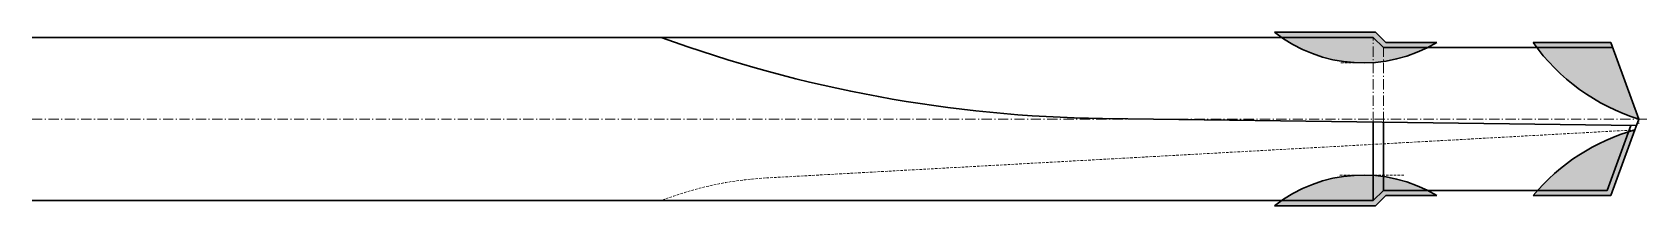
# Model space of a CAD drawing. Header units: millimetres. Extents: x -157 to 1, y -9 to 9.
import ezdxf

# ---------------------------------------------------------------- set-up
doc = ezdxf.new("R2010")
doc.units = ezdxf.units.MM
doc.linetypes.add('CENTER', pattern=[1.5, 1, -0.25, 0, -0.25])
doc.linetypes.add('HIDDEN', pattern=[0.375, 0.25, -0.125])
for name, color, linetype, lineweight in [('1', 4, 'Continuous', 30), ('3', 1, 'HIDDEN', 9), ('6', 5, 'Continuous', 9), ('SK1', 4, 'Continuous', 30), ('SK4', 2, 'CENTER', 9)]:
    doc.layers.add(name, color=color, linetype=linetype, lineweight=lineweight)

msp = doc.modelspace()

# ---------------------------------------------------------------- hatches: boundary and pattern name
at = {"layer": '6'}
h = msp.add_hatch(color=256, dxfattribs=at)
h.dxf.hatch_style = 1
edge = h.paths.add_edge_path()
edge.add_arc((-26.94, 19.5), 14, 231.7868, 301.0027)
edge.add_line((-19.73, 7.5), (-24.73, 7.5))
edge.add_line((-24.73, 7.5), (-25.73, 8.5))
edge.add_line((-25.73, 8.5), (-35.6, 8.5))
h = msp.add_hatch(color=256, dxfattribs=at)
h.dxf.hatch_style = 1
edge = h.paths.add_edge_path()
edge.add_arc((5.98, 19.08), 20, 215.3963, 252.5977)
edge.add_line((0, 0), (-2.73, 7.5))
edge.add_line((-2.73, 7.5), (-10.32, 7.5))
h = msp.add_hatch(color=256, dxfattribs=at)
h.dxf.hatch_style = 1
edge = h.paths.add_edge_path()
edge.add_arc((5.03, -20.32), 20, 105.7134, 140.125)
edge.add_line((-10.32, -7.5), (-2.73, -7.5))
edge.add_line((-2.73, -7.5), (-0.39, -1.07))
h = msp.add_hatch(color=256, dxfattribs=at)
h.dxf.hatch_style = 1
edge = h.paths.add_edge_path()
edge.add_arc((-26.94, -19.5), 14, 58.9973, 128.2132)
edge.add_line((-35.6, -8.5), (-25.73, -8.5))
edge.add_line((-25.73, -8.5), (-24.73, -7.5))
edge.add_line((-24.73, -7.5), (-19.73, -7.5))

# ---------------------------------------------------------------- linework, layer by layer
at = {"layer": '1'}
for p, q in [((-25.94, 8), (-24.94, 7)), ((-25.73, 8.5), (-24.73, 7.5)), ((-24.94, 7), (-2.55, 7)), ((-24.73, 7.5), (-19.73, 7.5)), ((-10.32, 7.5), (-2.73, 7.5)), ((-2.73, 7.5), (0, 0)), ((-0.23, -0.63), (-52.41, 0.05)), ((-0.39, -1.07), (0, 0)), ((-25.94, -8), (-25.94, -0.3)), ((-24.94, -7), (-24.94, -0.31)), ((-3.08, -7), (-0.76, -0.63)), ((-2.73, -7.5), (-0.39, -1.07)), ((-25.94, -8), (-24.94, -7)), ((-25.73, -8.5), (-24.73, -7.5)), ((-24.94, -7), (-3.08, -7)), ((-24.73, -7.5), (-19.73, -7.5)), ((-10.32, -7.5), (-2.73, -7.5))]:
    msp.add_line(p, q, dxfattribs=at)
for centre, radius, start, end in [((-50.69, 130.41), 130.37, 249.8761, 269.2464), ((-26.94, 19.5), 14, 231.7868, 301.0027), ((5.98, 19.08), 20, 215.3963, 252.5977), ((5.03, -20.32), 20, 105.7134, 140.125), ((-26.94, -19.5), 14, 58.9973, 128.2132)]:
    msp.add_arc(centre, radius, start, end, dxfattribs=at)
at = {"layer": '3'}
for p, q in [((-29.1, 5.5), (-25.79, 5.5)), ((0, 0), (0, -0.48)), ((-0.39, -1.07), (-85.33, -5.78)), ((-29.2, -5.5), (-22.87, -5.5))]:
    msp.add_line(p, q, dxfattribs=at)
msp.add_arc((-83.5, -38.77), 33.04, 453.1721, 471.378, dxfattribs=at)
at = {"layer": 'SK1'}
for p, q in [((-25.94, 8), (-157, 8)), ((-25.73, 8.5), (-35.6, 8.5)), ((-25.94, -8), (-157, -8)), ((-25.73, -8.5), (-35.6, -8.5))]:
    msp.add_line(p, q, dxfattribs=at)
at = {"layer": 'SK4'}
for p, q in [((-25.94, -0.3), (-25.94, 8)), ((-24.94, -0.31), (-24.94, 7)), ((0.78, 0), (-157, 0))]:
    msp.add_line(p, q, dxfattribs=at)

doc.saveas('drawing.dxf')
